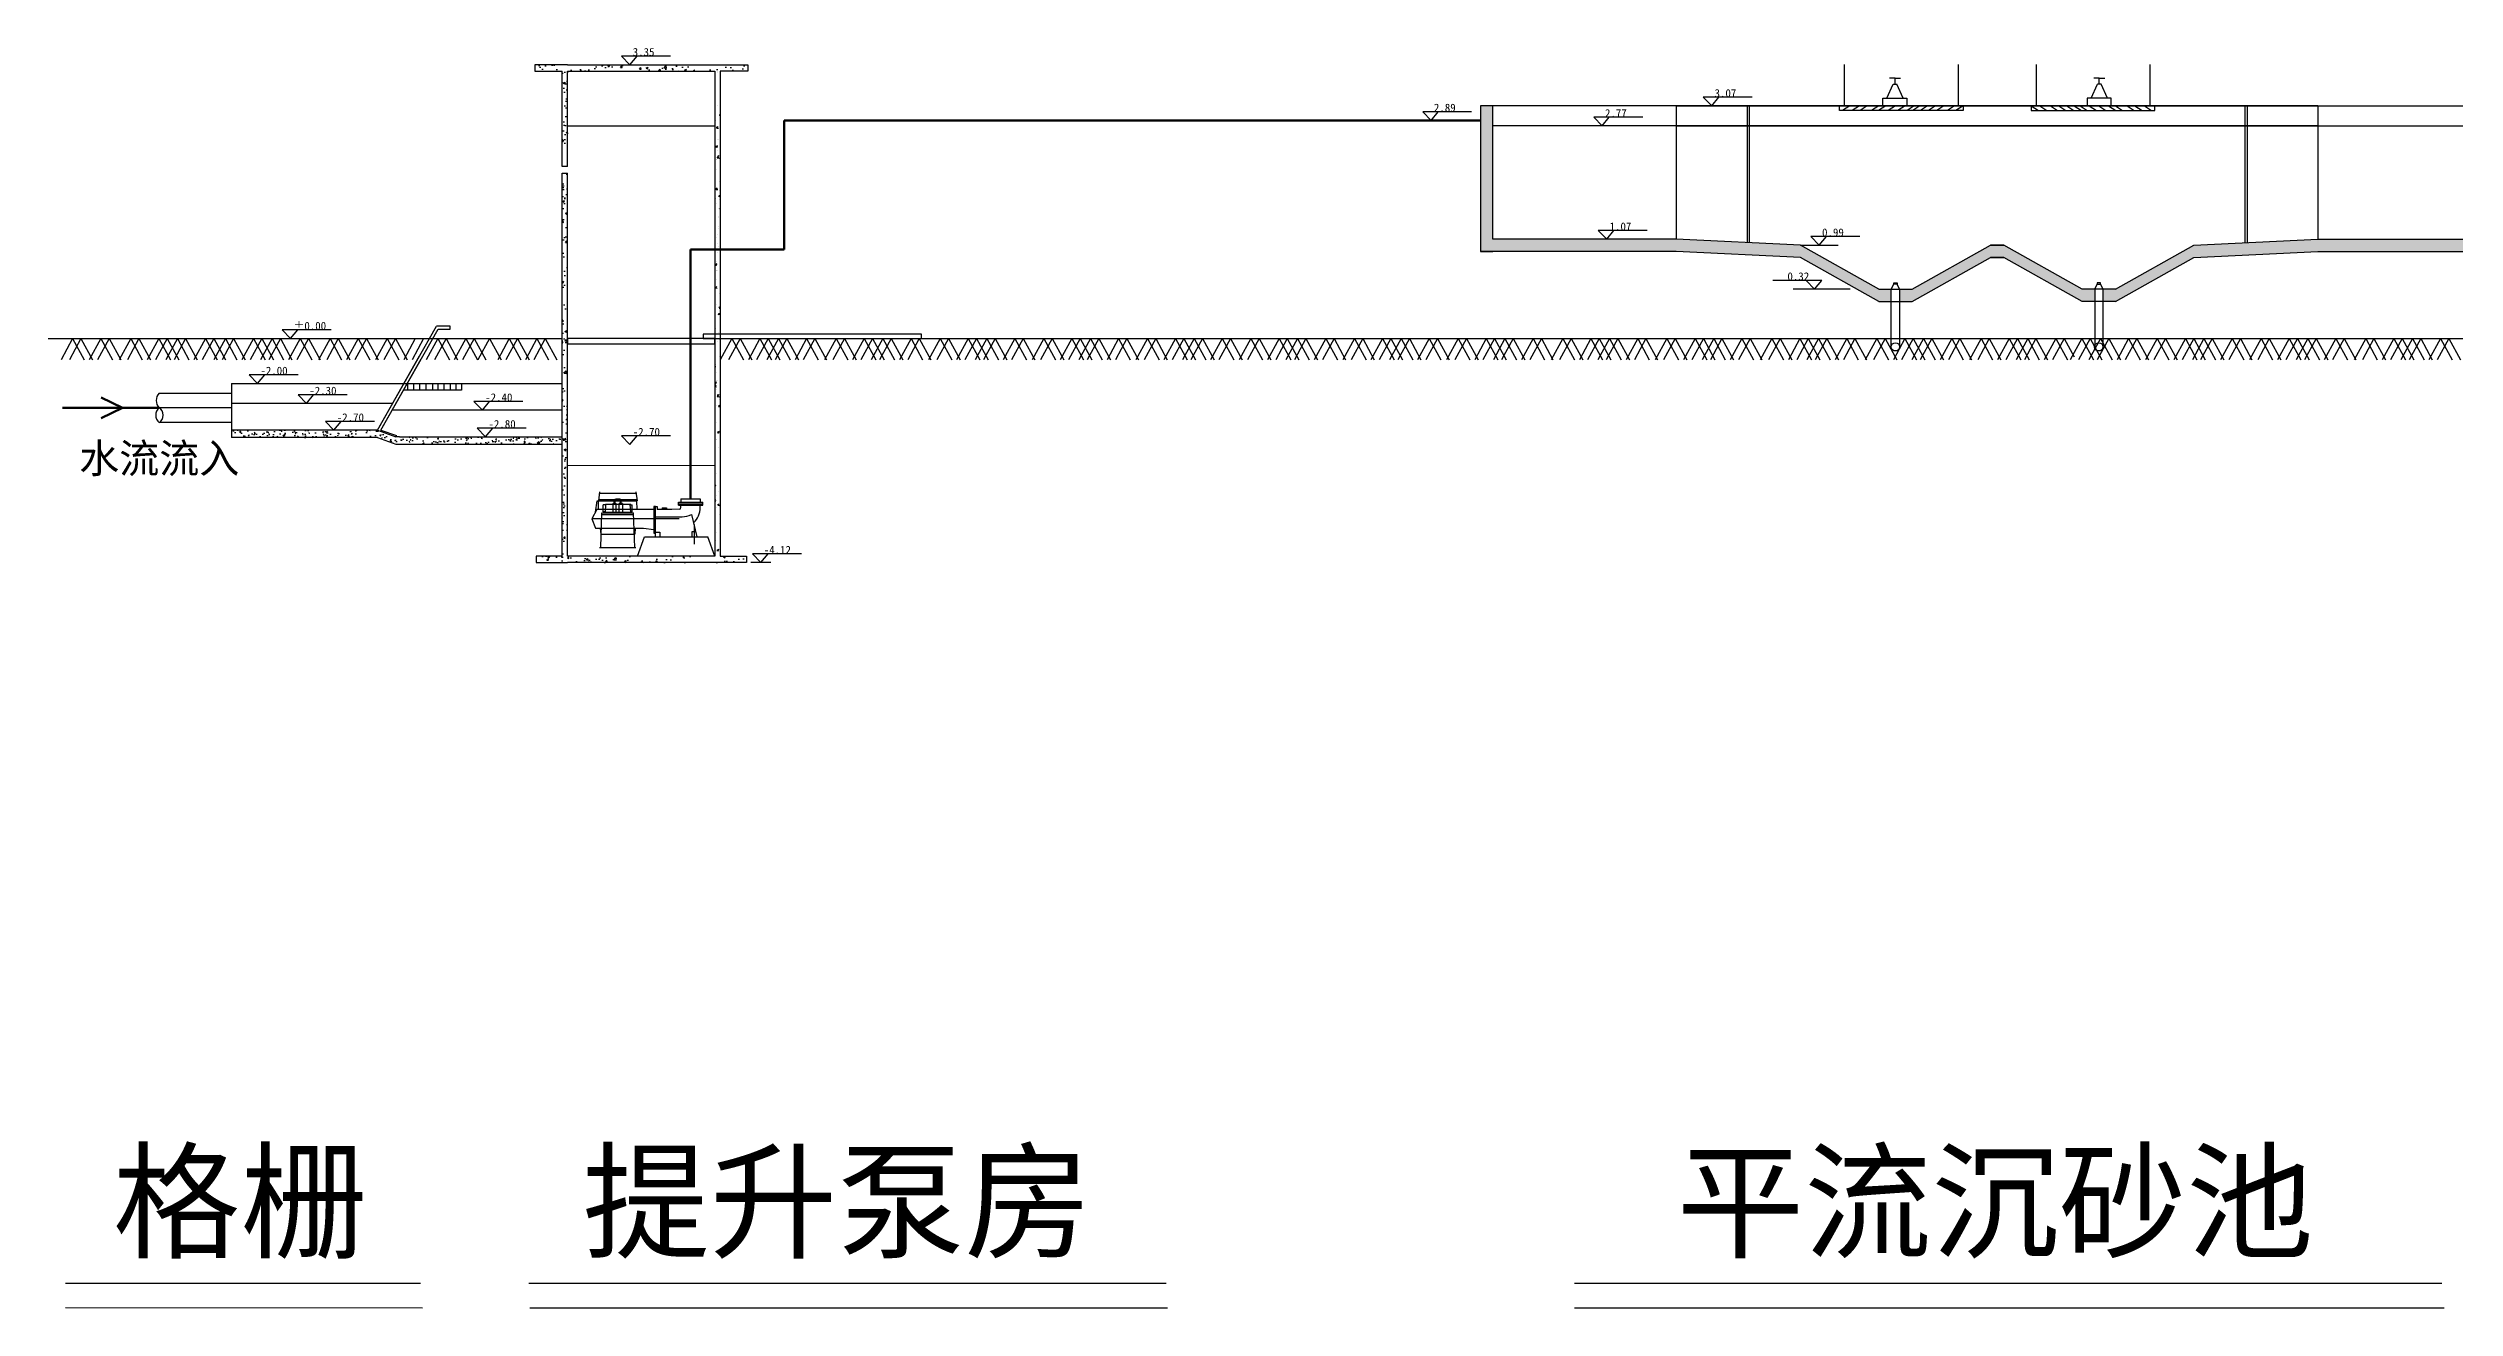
# Model space of a CAD drawing. Header units: inches. Extents: x -343134 to -190334, y -250018 to -182064.
# Drawn here: x -343134 to -307045, y -200960 to -182064 of the extents above; entities that cross this region are included whole.
import ezdxf

# ---------------------------------------------------------------- set-up
doc = ezdxf.new("R2010")
doc.units = ezdxf.units.IN
doc.header["$MEASUREMENT"] = 0
doc.layers.add('尺寸', color=7, linetype='Continuous')
pattern_1 = [(50, (0, 0), (0.286904073, -0.025100854), [0.03, -0.33]), (355, (0, 0), (-0.0555005334, 0.3008768535), [0.024, -0.264]), (100.4514, (0.0239, -0.0021), (0.2314037527, 0.2757758168), [0.025496076, -0.2804568448]), (46.1842, (0, 0.08), (0.4268964195, -0.066207606), [0.045, -0.495]), (96.6356, (0.03557, 0.0745), (0.373865082, 0.389647148), [0.038244115, -0.4206852]), (351.1842, (0, 0.08), (0.373864778, 0.38964744), [0.036, -0.396]), (21, (0.04, 0.06), (0.2387628208, -0.1610475563), [0.03, -0.33]), (326, (0.04, 0.06), (0.0973261328, 0.290060018), [0.024, -0.264]), (71.4514, (0.0599, 0.04658), (0.3360890514, 0.1290121987), [0.025496076, -0.2804568448]), (37.5, (0, 0), (0.00486394213, 0.13315754153), [0, -0.2608, 0, -0.268, 0, -0.265]), (7.5, (0, 0), (0.105227815, 0.15776468475), [0, -0.1528, 0, -0.2548, 0, -0.101]), (327.5, (-0.0892, 0), (0.21352897447, -0.0090219487), [0, -0.1, 0, -0.312, 0, -0.414]), (317.5, (-0.1292, 0), (0.2332744677, 0.040041993), [0, -0.13, 0, -0.2072, 0, -0.294])]
pattern_2 = [(50, (0, -0.56002), (0.286904073, -0.025100854), [0.03, -0.33]), (355, (0, -0.56002), (-0.0555005334, 0.3008768535), [0.024, -0.264]), (100.4514, (0.0239, -0.56211), (0.2314037527, 0.2757758168), [0.025496076, -0.2804568448]), (46.1842, (0, -0.48002), (0.4268964195, -0.066207606), [0.045, -0.495]), (96.6356, (0.03557, -0.48554), (0.373865082, 0.389647148), [0.038244115, -0.4206852]), (351.1842, (0, -0.48002), (0.373864778, 0.38964744), [0.036, -0.396]), (21, (0.04, -0.50002), (0.2387628208, -0.1610475563), [0.03, -0.33]), (326, (0.04, -0.50002), (0.0973261328, 0.290060018), [0.024, -0.264]), (71.4514, (0.0599, -0.51344), (0.3360890514, 0.1290121987), [0.025496076, -0.2804568448]), (37.5, (0, -0.56002), (0.00486394213, 0.13315754153), [0, -0.2608, 0, -0.268, 0, -0.265]), (7.5, (0, -0.56002), (0.105227815, 0.15776468475), [0, -0.1528, 0, -0.2548, 0, -0.101]), (327.5, (-0.0892, -0.56002), (0.21352897447, -0.0090219487), [0, -0.1, 0, -0.312, 0, -0.414]), (317.5, (-0.1292, -0.56002), (0.2332744677, 0.040041993), [0, -0.13, 0, -0.2072, 0, -0.294])]

# ---------------------------------------------------------------- blocks, each defined once
blk = doc.blocks.new('00')
at = {"ltscale": 5}
h = blk.add_hatch(dxfattribs=at)
h.set_pattern_fill('AR-CONC', color=256, scale=0.04, style=0)
h.set_pattern_definition(pattern_2)
h.paths.add_polyline_path([(5905.739, -21630.262), (5902.545, -21630.262), (5902.545, -21630.36), (5905.739, -21630.36)])
h = blk.add_hatch(dxfattribs=at)
h.set_pattern_fill('AR-CONC', color=256, scale=0.04, style=0)
h.set_pattern_definition(pattern_2)
h.paths.add_polyline_path([(5902.958, -21631.448), (5903.036, -21631.448), (5903.036, -21630.36), (5902.958, -21630.36)])
h.paths.add_polyline_path([(5903.036, -21632.008), (5902.958, -21632.008), (5902.958, -21632.348), (5903.036, -21632.348)])
h = blk.add_hatch(dxfattribs=at)
h.set_pattern_fill('AR-CONC', color=256, scale=0.04, style=0)
h.set_pattern_definition(pattern_1)
h.paths.add_polyline_path([(5903.036, -21631.887), (5902.958, -21631.887), (5902.958, -21637.632), (5903.036, -21637.632)])
h = blk.add_hatch(dxfattribs=at)
h.set_pattern_fill('AR-CONC', color=256, scale=0.04, style=0)
h.set_pattern_definition(pattern_1)
h.paths.add_polyline_path([(5905.72, -21637.632), (5902.565, -21637.632), (5902.565, -21637.73), (5905.72, -21637.73)])
for p, q in [((5903.036, -21630.262), (5902.545, -21630.262)), ((5902.545, -21630.262), (5902.545, -21630.36)), ((5902.545, -21630.36), (5902.958, -21630.36)), ((5902.958, -21631.448), (5902.958, -21630.36)), ((5903.036, -21630.262), (5903.315, -21630.262)), ((5903.036, -21630.36), (5903.315, -21630.36)), ((5903.036, -21631.448), (5903.036, -21630.36)), ((5903.315, -21630.262), (5905.248, -21630.262)), ((5903.315, -21630.36), (5905.248, -21630.36)), ((5905.248, -21630.262), (5905.739, -21630.262)), ((5905.248, -21630.36), (5905.248, -21631.448)), ((5905.327, -21630.36), (5905.327, -21631.448)), ((5905.739, -21630.36), (5905.327, -21630.36)), ((5905.739, -21630.262), (5905.739, -21630.36)), ((5902.958, -21631.788), (5902.958, -21631.448)), ((5903.036, -21631.788), (5903.036, -21631.448)), ((5905.248, -21631.448), (5905.248, -21631.788)), ((5905.327, -21631.448), (5905.327, -21631.788)), ((5903.036, -21631.788), (5902.958, -21631.788)), ((5902.958, -21633.913), (5902.958, -21631.887)), ((5903.036, -21633.913), (5903.036, -21631.887)), ((5905.248, -21631.788), (5905.248, -21633.913)), ((5905.327, -21631.788), (5905.327, -21633.913)), ((5902.958, -21635.529), (5902.958, -21633.913)), ((5903.036, -21635.529), (5903.036, -21633.913)), ((5905.248, -21633.913), (5905.248, -21635.529)), ((5905.327, -21633.913), (5905.327, -21635.529)), ((5902.958, -21635.798), (5902.958, -21635.529)), ((5903.036, -21635.798), (5903.036, -21635.529)), ((5905.248, -21635.529), (5905.248, -21635.798)), ((5905.327, -21635.529), (5905.327, -21635.798)), ((5902.958, -21637.632), (5902.958, -21635.798)), ((5903.036, -21637.632), (5903.036, -21635.798)), ((5905.248, -21635.798), (5905.248, -21637.632)), ((5905.327, -21635.798), (5905.327, -21637.632)), ((5903.478, -21636.933), (5903.401, -21637.073)), ((5904.456, -21636.909), (5904.456, -21636.933)), ((5904.522, -21636.909), (5904.522, -21636.933)), ((5904.737, -21636.773), (5904.737, -21636.824)), ((5904.897, -21637.006), (5904.975, -21637.342)), ((5905.027, -21636.773), (5905.027, -21636.824)), ((5904.711, -21637.073), (5903.401, -21637.073)), ((5903.401, -21637.073), (5903.457, -21637.213)), ((5902.958, -21637.632), (5902.565, -21637.632)), ((5902.565, -21637.632), (5902.565, -21637.73)), ((5902.565, -21637.73), (5903.036, -21637.73)), ((5903.315, -21637.632), (5903.036, -21637.632)), ((5903.315, -21637.73), (5903.036, -21637.73)), ((5905.248, -21637.632), (5903.315, -21637.632)), ((5905.248, -21637.73), (5903.315, -21637.73)), ((5905.72, -21637.73), (5905.248, -21637.73)), ((5905.327, -21637.632), (5905.72, -21637.632)), ((5905.72, -21637.632), (5905.72, -21637.73))]:
    blk.add_line(p, q)
for p, q in [((5905.281, -21630.367), (5905.281, -21630.367)), ((5905.282, -21630.373), (5905.282, -21630.373)), ((5905.258, -21630.59), (5905.258, -21630.59)), ((5905.28, -21630.874), (5905.28, -21630.874)), ((5905.32, -21630.8), (5905.32, -21630.8)), ((5905.325, -21630.656), (5905.325, -21630.656)), ((5905.248, -21631.291), (5905.248, -21631.291)), ((5905.261, -21631.096), (5905.261, -21631.096)), ((5905.275, -21631.212), (5905.294, -21631.189)), ((5905.275, -21631.212), (5905.299, -21631.214)), ((5905.282, -21631.218), (5905.278, -21631.193)), ((5905.314, -21631.007), (5905.314, -21631.007)), ((5905.317, -21631.012), (5905.327, -21631.008)), ((5905.317, -21631.012), (5905.327, -21631.018)), ((5905.32, -21631.03), (5905.327, -21631.011)), ((5905.264, -21631.483), (5905.292, -21631.472)), ((5905.264, -21631.483), (5905.284, -21631.496)), ((5905.267, -21631.501), (5905.275, -21631.477)), ((5905.279, -21631.38), (5905.279, -21631.38)), ((5905.281, -21631.541), (5905.281, -21631.541)), ((5905.282, -21631.658), (5905.313, -21631.625)), ((5905.3, -21631.664), (5905.296, -21631.626)), ((5905.303, -21631.378), (5905.303, -21631.378)), ((5902.958, -21631.887), (5903.036, -21631.887)), ((5905.268, -21631.688), (5905.268, -21631.688)), ((5905.276, -21631.685), (5905.276, -21631.685)), ((5905.276, -21631.833), (5905.276, -21631.833)), ((5905.282, -21631.658), (5905.318, -21631.663)), ((5905.322, -21631.823), (5905.322, -21631.823)), ((5905.323, -21631.883), (5905.323, -21631.883)), ((5905.259, -21632.263), (5905.259, -21632.263)), ((5905.266, -21632.131), (5905.285, -21632.108)), ((5905.266, -21632.131), (5905.29, -21632.133)), ((5905.273, -21632.138), (5905.268, -21632.113)), ((5905.275, -21632.34), (5905.275, -21632.34)), ((5905.308, -21632.224), (5905.327, -21632.217)), ((5905.308, -21632.224), (5905.327, -21632.236)), ((5905.309, -21632.282), (5905.309, -21632.282)), ((5905.311, -21632.242), (5905.319, -21632.218)), ((5905.313, -21632.149), (5905.313, -21632.149)), ((5905.318, -21632.016), (5905.318, -21632.016)), ((5905.324, -21632.105), (5905.324, -21632.105)), ((5905.251, -21632.566), (5905.251, -21632.566)), ((5905.254, -21632.408), (5905.254, -21632.408)), ((5905.294, -21632.682), (5905.294, -21632.682)), ((5905.299, -21632.548), (5905.299, -21632.548)), ((5905.3, -21632.545), (5905.3, -21632.545)), ((5905.301, -21632.725), (5905.301, -21632.725)), ((5905.304, -21632.415), (5905.304, -21632.415)), ((5905.321, -21632.432), (5905.327, -21632.426)), ((5905.321, -21632.432), (5905.327, -21632.432)), ((5905.327, -21632.429), (5905.324, -21632.413)), ((5905.274, -21632.846), (5905.274, -21632.846)), ((5905.279, -21633.081), (5905.279, -21633.081)), ((5905.284, -21632.948), (5905.284, -21632.948)), ((5905.289, -21632.815), (5905.289, -21632.815)), ((5905.307, -21632.983), (5905.307, -21632.983)), ((5905.255, -21633.255), (5905.283, -21633.244)), ((5905.255, -21633.255), (5905.275, -21633.269)), ((5905.258, -21633.273), (5905.266, -21633.249)), ((5905.27, -21633.347), (5905.27, -21633.347)), ((5905.273, -21633.353), (5905.273, -21633.353)), ((5905.275, -21633.214), (5905.275, -21633.214)), ((5905.278, -21633.268), (5905.278, -21633.268)), ((5905.279, -21633.346), (5905.279, -21633.346)), ((5905.255, -21633.747), (5905.255, -21633.747)), ((5905.256, -21633.61), (5905.276, -21633.587)), ((5905.256, -21633.61), (5905.28, -21633.612)), ((5905.263, -21633.617), (5905.259, -21633.592)), ((5905.26, -21633.614), (5905.26, -21633.614)), ((5905.265, -21633.481), (5905.265, -21633.481)), ((5905.315, -21633.695), (5905.315, -21633.695)), ((5905.32, -21633.55), (5905.32, -21633.55)), ((5905.25, -21633.88), (5905.25, -21633.88)), ((5905.255, -21633.966), (5905.255, -21633.966)), ((5905.256, -21633.99), (5905.256, -21633.99)), ((5905.272, -21633.859), (5905.272, -21633.859)), ((5905.299, -21633.996), (5905.327, -21633.986)), ((5905.299, -21633.996), (5905.319, -21634.01)), ((5905.302, -21634.014), (5905.31, -21633.99)), ((5905.312, -21633.911), (5905.327, -21633.894)), ((5905.312, -21633.911), (5905.327, -21633.912)), ((5905.319, -21633.918), (5905.314, -21633.893)), ((5905.262, -21634.224), (5905.262, -21634.224)), ((5905.27, -21634.366), (5905.27, -21634.366)), ((5905.293, -21634.417), (5905.293, -21634.417)), ((5905.298, -21634.273), (5905.298, -21634.273)), ((5905.312, -21634.383), (5905.312, -21634.383)), ((5905.248, -21634.76), (5905.257, -21634.75)), ((5905.248, -21634.786), (5905.262, -21634.788)), ((5905.269, -21634.872), (5905.269, -21634.872)), ((5905.318, -21634.641), (5905.318, -21634.641)), ((5905.248, -21635.027), (5905.274, -21635.017)), ((5905.248, -21635.029), (5905.266, -21635.041)), ((5905.248, -21635.088), (5905.266, -21635.067)), ((5905.248, -21635.09), (5905.271, -21635.092)), ((5905.249, -21635.046), (5905.257, -21635.021)), ((5905.254, -21635.096), (5905.249, -21635.071)), ((5905.272, -21635.14), (5905.272, -21635.14)), ((5905.277, -21634.995), (5905.277, -21634.995)), ((5905.279, -21635.239), (5905.31, -21635.206)), ((5905.279, -21635.239), (5905.315, -21635.244)), ((5905.29, -21635.004), (5905.29, -21635.004)), ((5905.298, -21635.245), (5905.293, -21635.207)), ((5905.268, -21635.379), (5905.268, -21635.379)), ((5905.302, -21635.39), (5905.322, -21635.367)), ((5905.302, -21635.39), (5905.326, -21635.393)), ((5905.309, -21635.397), (5905.305, -21635.372)), ((5905.318, -21635.277), (5905.318, -21635.277)), ((5905.25, -21635.862), (5905.25, -21635.862)), ((5905.255, -21635.717), (5905.255, -21635.717)), ((5905.266, -21635.624), (5905.266, -21635.624)), ((5905.267, -21635.886), (5905.267, -21635.886)), ((5905.273, -21635.882), (5905.273, -21635.882)), ((5905.29, -21635.769), (5905.318, -21635.758)), ((5905.29, -21635.769), (5905.31, -21635.782)), ((5905.293, -21635.787), (5905.301, -21635.763)), ((5905.296, -21636), (5905.296, -21636)), ((5905.322, -21636.04), (5905.322, -21636.04)), ((5905.248, -21636.557), (5905.257, -21636.546)), ((5905.248, -21636.57), (5905.261, -21636.571)), ((5905.266, -21636.392), (5905.266, -21636.392)), ((5905.3, -21636.662), (5905.3, -21636.662)), ((5905.248, -21636.796), (5905.265, -21636.789)), ((5905.248, -21636.808), (5905.257, -21636.813)), ((5905.265, -21636.899), (5905.265, -21636.899)), ((5905.274, -21636.722), (5905.274, -21636.722)), ((5905.293, -21636.87), (5905.312, -21636.847)), ((5905.293, -21636.87), (5905.317, -21636.872)), ((5905.3, -21636.876), (5905.295, -21636.851)), ((5905.316, -21637.004), (5905.316, -21637.004)), ((5905.263, -21637.405), (5905.263, -21637.405)), ((5905.277, -21637.282), (5905.277, -21637.282)), ((5905.311, -21637.149), (5905.311, -21637.149)), ((5905.252, -21637.445), (5905.252, -21637.445)), ((5905.281, -21637.541), (5905.309, -21637.53)), ((5905.281, -21637.541), (5905.301, -21637.555)), ((5905.283, -21637.54), (5905.283, -21637.54)), ((5905.284, -21637.559), (5905.292, -21637.535)), ((5905.322, -21637.578), (5905.322, -21637.578))]:
    blk.add_line(p, q, dxfattribs=at)
at = {"color": 7}
for p, q in [((5903.036, -21631.179), (5903.315, -21631.179)), ((5903.082, -21631.179), (5903.315, -21631.179)), ((5903.315, -21631.179), (5905.248, -21631.179)), ((5903.315, -21631.179), (5905.248, -21631.179))]:
    blk.add_line(p, q, dxfattribs=at)
at = {"lineweight": 20}
for p, q in [((5903.036, -21636.272), (5903.315, -21636.272)), ((5903.315, -21636.272), (5905.248, -21636.272))]:
    blk.add_line(p, q, dxfattribs=at)
at = {"color": 254}
for p, q in [((5903.516, -21636.667), (5903.5, -21636.802)), ((5903.514, -21636.686), (5904.064, -21636.686)), ((5904.064, -21636.667), (5904.081, -21636.802)), ((5903.455, -21636.974), (5903.48, -21636.802)), ((5904.33, -21636.933), (5903.478, -21636.933)), ((5903.48, -21636.802), (5904.081, -21636.802)), ((5903.501, -21636.933), (5903.504, -21636.802)), ((5903.502, -21636.783), (5904.081, -21636.783)), ((5903.535, -21637.501), (5903.552, -21636.985)), ((5903.551, -21637.006), (5904.029, -21637.006)), ((5903.552, -21636.985), (5904.029, -21636.985)), ((5903.606, -21636.864), (5903.573, -21636.864)), ((5903.573, -21636.966), (5903.573, -21636.864)), ((5903.601, -21636.966), (5903.573, -21636.966)), ((5903.592, -21636.966), (5903.592, -21636.975)), ((5903.592, -21636.975), (5903.601, -21636.975)), ((5903.596, -21636.864), (5903.596, -21636.856)), ((5903.596, -21636.856), (5903.607, -21636.856)), ((5903.607, -21636.851), (5903.601, -21636.98)), ((5903.601, -21636.966), (5903.601, -21636.98)), ((5903.98, -21636.98), (5903.601, -21636.98)), ((5903.606, -21636.864), (5903.606, -21636.851)), ((5903.607, -21636.851), (5903.719, -21636.851)), ((5903.719, -21636.843), (5903.766, -21636.843)), ((5903.719, -21636.843), (5903.719, -21636.98)), ((5903.719, -21636.851), (5903.766, -21636.851)), ((5903.733, -21636.843), (5903.733, -21636.836)), ((5903.733, -21636.836), (5903.755, -21636.836)), ((5903.738, -21636.836), (5903.738, -21636.802)), ((5903.75, -21636.836), (5903.75, -21636.802)), ((5903.755, -21636.836), (5903.755, -21636.843)), ((5903.82, -21636.778), (5903.762, -21636.778)), ((5903.82, -21636.79), (5903.762, -21636.79)), ((5903.766, -21636.98), (5903.766, -21636.843)), ((5903.766, -21636.851), (5903.974, -21636.851)), ((5903.861, -21636.843), (5903.814, -21636.843)), ((5903.814, -21636.98), (5903.814, -21636.843)), ((5903.861, -21636.851), (5903.814, -21636.851)), ((5903.826, -21636.836), (5903.826, -21636.843)), ((5903.848, -21636.836), (5903.826, -21636.836)), ((5903.832, -21636.836), (5903.832, -21636.802)), ((5903.844, -21636.836), (5903.844, -21636.802)), ((5903.848, -21636.843), (5903.848, -21636.836)), ((5903.861, -21636.843), (5903.861, -21636.98)), ((5903.974, -21636.851), (5903.98, -21636.98)), ((5903.985, -21636.856), (5903.974, -21636.856)), ((5903.975, -21636.864), (5903.975, -21636.851)), ((5903.975, -21636.864), (5904.007, -21636.864)), ((5903.979, -21636.966), (5903.979, -21636.98)), ((5903.979, -21636.966), (5904.007, -21636.966)), ((5903.989, -21636.975), (5903.979, -21636.975)), ((5903.985, -21636.864), (5903.985, -21636.856)), ((5903.989, -21636.966), (5903.989, -21636.975)), ((5904.007, -21636.966), (5904.007, -21636.864)), ((5904.046, -21637.501), (5904.029, -21636.985)), ((5904.08, -21636.933), (5904.076, -21636.802)), ((5904.357, -21637.342), (5904.357, -21636.933)), ((5904.357, -21637.042), (5904.755, -21637.042)), ((5904.601, -21636.933), (5904.384, -21636.933)), ((5904.711, -21636.928), (5904.601, -21636.933)), ((5904.737, -21636.902), (5904.737, -21636.867)), ((5905.027, -21636.902), (5905.027, -21636.867)), ((5903.457, -21637.213), (5904.177, -21637.213)), ((5904.177, -21637.213), (5904.33, -21637.231)), ((5904.357, -21637.273), (5904.421, -21637.273)), ((5904.421, -21637.273), (5904.421, -21637.342)), ((5904.909, -21637.342), (5904.909, -21637.262)), ((5904.909, -21637.262), (5904.956, -21637.262)), ((5903.516, -21637.501), (5904.064, -21637.501))]:
    blk.add_line(p, q, dxfattribs=at)
for centre, radius, start, end in [((5903.762, -21636.802), 0.0236, 90, 180), ((5903.762, -21636.802), 0.0113, 90, 180), ((5903.82, -21636.802), 0.0236, 0, 90), ((5903.82, -21636.802), 0.0113, 0, 90), ((5904.711, -21636.902), 0.0261, 270, 0), ((5904.711, -21636.902), 0.316, 312.9554, 0)]:
    blk.add_arc(centre, radius, start, end, dxfattribs=at)
at = {"layer": '尺寸', "color": 254}
for p, q in [((5904.357, -21636.89), (5904.33, -21636.89)), ((5904.33, -21636.89), (5904.33, -21637.288)), ((5904.357, -21636.89), (5904.384, -21636.89)), ((5904.357, -21636.933), (5904.357, -21636.89)), ((5904.384, -21636.89), (5904.384, -21636.933)), ((5904.456, -21636.909), (5904.522, -21636.909)), ((5904.7, -21636.867), (5904.7, -21636.824)), ((5904.7, -21636.846), (5905.065, -21636.846)), ((5904.7, -21636.867), (5905.065, -21636.867)), ((5904.737, -21636.773), (5905.027, -21636.773)), ((5905.065, -21636.867), (5905.065, -21636.824)), ((5903.529, -21637.213), (5903.536, -21637.305)), ((5903.536, -21637.305), (5904.045, -21637.305)), ((5904.052, -21637.213), (5904.045, -21637.305)), ((5904.086, -21637.632), (5904.191, -21637.342)), ((5904.191, -21637.342), (5905.143, -21637.342)), ((5904.33, -21637.288), (5904.357, -21637.288)), ((5904.936, -21637.16), (5904.936, -21637.455)), ((5905.248, -21637.632), (5905.143, -21637.342))]:
    blk.add_line(p, q, dxfattribs=at)
at = {"layer": '尺寸'}
blk.add_line((5904.7, -21636.824), (5905.065, -21636.824), dxfattribs=at)
at = {"layer": '尺寸', "color": 254}
blk.add_arc((5904.746, -21636.715), 0.327, 271.4952, 297.3929, dxfattribs=at)
blk = doc.blocks.new('csc')
at = {"ltscale": 5}
h = blk.add_hatch(dxfattribs=at)
h.set_pattern_fill('AR-CONC', color=256, scale=0.05, style=0)
h.set_pattern_definition([(50, (0, 0), (0.3586300913, -0.0313760675), [0.0375, -0.4125]), (355, (0, 0), (-0.0693756668, 0.37609606685), [0.03, -0.33]), (100.4514, (0.0299, -0.0026), (0.28925469086, 0.34471977103), [0.031870095, -0.350571056]), (46.1842, (0, 0.1), (0.5336205243, -0.08275950716), [0.05625, -0.61875]), (96.6356, (0.04447, 0.0931), (0.4673313528, 0.48705893545), [0.047805144, -0.5258565]), (351.1842, (0, 0.1), (0.4673309726, 0.4870593005), [0.045, -0.495]), (21, (0.05, 0.075), (0.29845352606, -0.20130944533), [0.0375, -0.4125]), (326, (0.05, 0.075), (0.12165766596, 0.36257502252), [0.03, -0.33]), (71.4514, (0.07487, 0.05822), (0.4201113143, 0.16126524835), [0.031870095, -0.350571056]), (37.5, (0, 0), (0.00607992766, 0.166446926916), [0, -0.326, 0, -0.335, 0, -0.33125]), (7.5, (0, 0), (0.13153476872, 0.19720585594), [0, -0.191, 0, -0.3185, 0, -0.12625]), (327.5, (-0.1115, 0), (0.266911218086, -0.011277435867), [0, -0.125, 0, -0.39, 0, -0.5175]), (317.5, (-0.1615, 0), (0.29159308467, 0.05005249117), [0, -0.1625, 0, -0.259, 0, -0.3675])])
h.paths.add_polyline_path([(-356502.817, -123294.551), (-356503.005, -123294.551), (-356503.005, -123296.738), (-356502.817, -123296.738), (-356500.067, -123296.738), (-356498.207, -123296.828), (-356497.032, -123297.488), (-356496.844, -123297.488), (-356496.844, -123297.301), (-356497.032, -123297.301), (-356498.207, -123296.641), (-356500.067, -123296.551), (-356502.817, -123296.551)])
h.paths.add_polyline_path([(-356495.157, -123296.641), (-356495.357, -123296.641), (-356496.532, -123297.301), (-356496.719, -123297.301), (-356496.719, -123297.488), (-356496.532, -123297.488), (-356495.357, -123296.828), (-356495.157, -123296.828), (-356493.982, -123297.488), (-356493.794, -123297.488), (-356493.794, -123297.301), (-356493.982, -123297.301)])
h.paths.add_polyline_path([(-356490.447, -123296.738), (-356487.509, -123296.738), (-356487.509, -123294.551), (-356487.696, -123294.551), (-356487.696, -123296.551), (-356490.447, -123296.551), (-356492.307, -123296.641), (-356493.482, -123297.301), (-356493.669, -123297.301), (-356493.669, -123297.488), (-356493.482, -123297.488), (-356492.307, -123296.828)])
for p, q in [((-356497.545, -123294.551), (-356497.545, -123293.931)), ((-356496.911, -123294.434), (-356496.816, -123294.228)), ((-356496.788, -123294.138), (-356496.871, -123294.138)), ((-356496.816, -123294.228), (-356496.76, -123294.228)), ((-356496.788, -123294.228), (-356496.788, -123294.138)), ((-356496.788, -123294.138), (-356496.705, -123294.138)), ((-356496.666, -123294.434), (-356496.76, -123294.228)), ((-356495.835, -123294.551), (-356495.835, -123293.931)), ((-356494.664, -123294.551), (-356494.664, -123293.931)), ((-356493.848, -123294.434), (-356493.753, -123294.228)), ((-356493.725, -123294.138), (-356493.808, -123294.138)), ((-356493.697, -123294.228), (-356493.753, -123294.228)), ((-356493.725, -123294.228), (-356493.725, -123294.138)), ((-356493.725, -123294.138), (-356493.642, -123294.138)), ((-356493.603, -123294.434), (-356493.697, -123294.228)), ((-356492.962, -123294.551), (-356492.962, -123293.931)), ((-356490.447, -123294.551), (-356503.005, -123294.551)), ((-356503.005, -123294.551), (-356503.005, -123296.738)), ((-356502.817, -123294.551), (-356503.005, -123294.551)), ((-356503.005, -123294.551), (-356503.005, -123296.738)), ((-356502.817, -123296.551), (-356502.817, -123294.551)), ((-356500.067, -123294.551), (-356501.364, -123294.551)), ((-356500.067, -123294.551), (-356500.067, -123294.851)), ((-356500.067, -123294.551), (-356489.15, -123294.551)), ((-356500.067, -123294.551), (-356499.007, -123294.551)), ((-356499.007, -123294.551), (-356499.007, -123296.602)), ((-356499.007, -123294.551), (-356498.207, -123294.551)), ((-356498.974, -123294.551), (-356498.974, -123296.604)), ((-356498.207, -123294.551), (-356497.032, -123294.551)), ((-356497.466, -123294.551), (-356497.573, -123294.622)), ((-356497.322, -123294.551), (-356497.43, -123294.622)), ((-356497.205, -123294.551), (-356497.312, -123294.622)), ((-356497.032, -123294.551), (-356497.139, -123294.622)), ((-356496.927, -123294.551), (-356497.034, -123294.622)), ((-356497.032, -123294.551), (-356496.532, -123294.551)), ((-356496.782, -123294.551), (-356496.889, -123294.622)), ((-356496.637, -123294.551), (-356496.744, -123294.622)), ((-356496.501, -123294.551), (-356496.608, -123294.622)), ((-356496.414, -123294.551), (-356496.521, -123294.622)), ((-356496.3, -123294.551), (-356496.407, -123294.622)), ((-356496.181, -123294.551), (-356496.288, -123294.622)), ((-356496.055, -123294.551), (-356496.162, -123294.622)), ((-356495.896, -123294.551), (-356496.003, -123294.622)), ((-356495.768, -123294.551), (-356495.875, -123294.622)), ((-356494.745, -123294.551), (-356494.638, -123294.622)), ((-356494.617, -123294.551), (-356494.51, -123294.622)), ((-356494.458, -123294.551), (-356494.351, -123294.622)), ((-356494.333, -123294.551), (-356494.226, -123294.622)), ((-356494.213, -123294.551), (-356494.106, -123294.622)), ((-356494.1, -123294.551), (-356493.993, -123294.622)), ((-356494.012, -123294.551), (-356493.905, -123294.622)), ((-356493.482, -123294.551), (-356493.982, -123294.551)), ((-356493.876, -123294.551), (-356493.769, -123294.622)), ((-356493.732, -123294.551), (-356493.625, -123294.622)), ((-356493.586, -123294.551), (-356493.479, -123294.622)), ((-356492.307, -123294.551), (-356493.482, -123294.551)), ((-356493.482, -123294.551), (-356493.375, -123294.622)), ((-356493.309, -123294.551), (-356493.202, -123294.622)), ((-356493.191, -123294.551), (-356493.084, -123294.622)), ((-356493.047, -123294.551), (-356492.94, -123294.622)), ((-356491.507, -123294.551), (-356492.307, -123294.551)), ((-356491.54, -123294.551), (-356491.54, -123296.604)), ((-356490.447, -123294.551), (-356491.507, -123294.551)), ((-356491.507, -123294.551), (-356491.507, -123296.602)), ((-356490.447, -123294.551), (-356490.447, -123294.851)), ((-356490.447, -123294.551), (-356487.509, -123294.551)), ((-356487.696, -123296.551), (-356487.696, -123294.551)), ((-356487.509, -123294.551), (-356487.509, -123296.738)), ((-356487.509, -123294.551), (-356487.509, -123296.738)), ((-356490.447, -123294.851), (-356502.817, -123294.851)), ((-356500.067, -123294.851), (-356501.364, -123294.851)), ((-356500.067, -123294.851), (-356489.15, -123294.851)), ((-356500.067, -123294.851), (-356500.067, -123296.551)), ((-356490.447, -123294.851), (-356490.447, -123296.551)), ((-356490.447, -123294.851), (-356487.696, -123294.851)), ((-356500.067, -123296.738), (-356503.005, -123296.738)), ((-356503.005, -123296.738), (-356502.817, -123296.738)), ((-356500.067, -123296.551), (-356502.817, -123296.551)), ((-356498.207, -123296.641), (-356500.067, -123296.551)), ((-356498.207, -123296.828), (-356500.067, -123296.738)), ((-356497.032, -123297.301), (-356498.207, -123296.641)), ((-356496.532, -123297.301), (-356495.357, -123296.641)), ((-356495.357, -123296.641), (-356495.157, -123296.641)), ((-356495.157, -123296.641), (-356495.357, -123296.641)), ((-356493.982, -123297.301), (-356495.157, -123296.641)), ((-356493.482, -123297.301), (-356492.307, -123296.641)), ((-356492.307, -123296.641), (-356490.447, -123296.551)), ((-356492.307, -123296.828), (-356490.447, -123296.738)), ((-356490.447, -123296.551), (-356489.15, -123296.551)), ((-356490.447, -123296.551), (-356487.696, -123296.551)), ((-356490.447, -123296.738), (-356489.15, -123296.738)), ((-356490.447, -123296.738), (-356487.509, -123296.738)), ((-356497.032, -123297.488), (-356498.207, -123296.828)), ((-356496.532, -123297.488), (-356495.357, -123296.828)), ((-356495.357, -123296.828), (-356495.157, -123296.828)), ((-356495.157, -123296.828), (-356495.357, -123296.828)), ((-356493.982, -123297.488), (-356495.157, -123296.828)), ((-356493.482, -123297.488), (-356492.307, -123296.828)), ((-356497.032, -123297.301), (-356496.532, -123297.301)), ((-356497.032, -123297.488), (-356496.532, -123297.488)), ((-356496.844, -123297.301), (-356496.808, -123297.225)), ((-356496.844, -123297.301), (-356496.719, -123297.301)), ((-356496.844, -123298.166), (-356496.844, -123297.301)), ((-356496.719, -123297.301), (-356496.755, -123297.225)), ((-356496.719, -123297.301), (-356496.719, -123298.166)), ((-356493.482, -123297.301), (-356493.982, -123297.301)), ((-356493.482, -123297.488), (-356493.982, -123297.488)), ((-356493.794, -123297.301), (-356493.758, -123297.225)), ((-356493.669, -123297.301), (-356493.794, -123297.301)), ((-356493.794, -123297.301), (-356493.794, -123298.166)), ((-356493.669, -123297.301), (-356493.705, -123297.225)), ((-356493.669, -123298.166), (-356493.669, -123297.301))]:
    blk.add_line(p, q, dxfattribs=at)
for points in [[(-356497.619, -123294.551), (-356495.768, -123294.551), (-356495.768, -123294.622), (-356497.619, -123294.622)], [(-356496.968, -123294.434), (-356496.609, -123294.434), (-356496.609, -123294.551), (-356496.968, -123294.551)], [(-356492.894, -123294.551), (-356494.745, -123294.551), (-356494.745, -123294.622), (-356492.894, -123294.622)], [(-356493.546, -123294.434), (-356493.905, -123294.434), (-356493.905, -123294.551), (-356493.546, -123294.551)], [(-356496.755, -123297.225), (-356496.808, -123297.225), (-356496.808, -123297.206), (-356496.755, -123297.206)], [(-356493.758, -123297.225), (-356493.705, -123297.225), (-356493.705, -123297.206), (-356493.758, -123297.206)]]:
    blk.add_lwpolyline(points, close=True, dxfattribs=at)
for centre in [(-356496.782, -123298.166), (-356493.732, -123298.166)]:
    blk.add_circle(centre, 0.0624, dxfattribs=at)

msp = doc.modelspace()

# ---------------------------------------------------------------- hatches: boundary and pattern name
at = {"ltscale": 5}
h = msp.add_hatch(dxfattribs=at)
h.set_pattern_fill('AR-CONC', color=256, scale=30, style=0)
h.set_pattern_definition([(50, (374982575.7, 125005262.06), (215.17805478, -18.825640495), [22.5, -247.5]), (355, (374982575.7, 125005262.06), (-41.62540008, 225.65764011), [18, -198]), (100.4514, (374982593.64, 125005260.5), (173.55281451, 206.83186262), [19.122057, -210.3426336]), (46.1842, (374982575.7, 125005322.06), (320.17231459, -49.6557043), [33.75, -371.25]), (96.6356, (374982602.4, 125005317.92), (280.39881166, 292.23536127), [28.6830864, -315.5139]), (351.1842, (374982575.7, 125005322.06), (280.39858354, 292.23558028), [27, -297]), (21, (374982605.7, 125005307.06), (179.072115636, -120.7856672), [22.5, -247.5]), (326, (374982605.7, 125005307.06), (72.99459958, 217.54501351), [18, -198]), (71.4514, (374982620.63, 125005297), (252.06678857, 96.75914901), [19.122057, -210.3426336]), (37.5, (374982575.706, 125005262.06), (3.647956595, 99.86815615), [0, -195.6, 0, -201, 0, -198.75]), (7.5, (374982575.71, 125005262.06), (78.920861233, 118.323513565), [0, -114.6, 0, -191.1, 0, -75.75]), (327.5, (374982508.806, 125005262.06), (160.146730852, -6.76646152), [0, -75, 0, -234, 0, -310.5]), (317.5, (374982478.8, 125005262.06), (174.955850803, 30.0314947), [0, -97.5, 0, -155.4, 0, -220.5])])
h.paths.add_polyline_path([(-338197, -187794), (-340383, -187794), (-340383, -187904), (-338197, -187904), (-337918, -188004), (-335425, -188004), (-335425, -187894), (-337866, -187894), (-337918, -187894)])

# ---------------------------------------------------------------- linework, layer by layer
for p, q in [((-333802, -182184), (-334537, -182184)), ((-334537, -182184), (-334410, -182314)), ((-334410, -182314), (-334303, -182184)), ((-317581, -182801), (-318315, -182801)), ((-318315, -182801), (-318188, -182930)), ((-318188, -182930), (-318081, -182801)), ((-321788, -183019), (-322522, -183019)), ((-322522, -183019), (-322396, -183149)), ((-322396, -183149), (-322288, -183019)), ((-319223, -183101), (-319958, -183101)), ((-319958, -183101), (-319831, -183230)), ((-319831, -183230), (-319724, -183101)), ((-319155, -184801), (-319889, -184801)), ((-319889, -184801), (-319762, -184930)), ((-319762, -184930), (-319655, -184801)), ((-316858, -185020), (-316294, -185020)), ((-315968, -184891), (-316703, -184891)), ((-316703, -184891), (-316576, -185020)), ((-316576, -185020), (-316469, -184891)), ((-316538, -185549), (-317272, -185549)), ((-316112, -185680), (-316969, -185680)), ((-316772, -185549), (-316645, -185679)), ((-316645, -185679), (-316538, -185549)), ((-343134, -186421), (-335425, -186421)), ((-342766, -186421), (-342940, -186742)), ((-342641, -186421), (-342815, -186742)), ((-342766, -186421), (-342591, -186742)), ((-342641, -186421), (-342467, -186742)), ((-342344, -186421), (-342518, -186742)), ((-342219, -186421), (-342393, -186742)), ((-342344, -186421), (-342170, -186742)), ((-342219, -186421), (-342045, -186742)), ((-341896, -186421), (-342070, -186742)), ((-341772, -186421), (-341946, -186742)), ((-341896, -186421), (-341722, -186742)), ((-341772, -186421), (-341598, -186742)), ((-341475, -186421), (-341649, -186742)), ((-341350, -186421), (-341524, -186742)), ((-341475, -186421), (-341300, -186742)), ((-341196, -186421), (-341370, -186742)), ((-341350, -186421), (-341176, -186742)), ((-341072, -186421), (-341246, -186742)), ((-341196, -186421), (-341022, -186742)), ((-341072, -186421), (-340898, -186742)), ((-340774, -186421), (-340948, -186742)), ((-340650, -186421), (-340824, -186742)), ((-340774, -186421), (-340600, -186742)), ((-340650, -186421), (-340476, -186742)), ((-340476, -186421), (-340650, -186742)), ((-340352, -186421), (-340526, -186742)), ((-340476, -186421), (-340302, -186742)), ((-340352, -186421), (-340178, -186742)), ((-340054, -186421), (-340228, -186742)), ((-339930, -186421), (-340104, -186742)), ((-340054, -186421), (-339880, -186742)), ((-339776, -186421), (-339950, -186742)), ((-339930, -186421), (-339756, -186742)), ((-339651, -186421), (-339825, -186742)), ((-339776, -186421), (-339602, -186742)), ((-339651, -186421), (-339477, -186742)), ((-338889, -186292), (-339624, -186292)), ((-339624, -186292), (-339497, -186421)), ((-339354, -186421), (-339528, -186742)), ((-339497, -186421), (-339389, -186292)), ((-339229, -186421), (-339403, -186742)), ((-339354, -186421), (-339180, -186742)), ((-339229, -186421), (-339055, -186742)), ((-338907, -186421), (-339081, -186742)), ((-338783, -186421), (-338957, -186742)), ((-338907, -186421), (-338733, -186742)), ((-338783, -186421), (-338609, -186742)), ((-338485, -186421), (-338659, -186742)), ((-338361, -186421), (-338535, -186742)), ((-338485, -186421), (-338311, -186742)), ((-338361, -186421), (-338187, -186742)), ((-338049, -186421), (-338223, -186742)), ((-338197, -187794), (-337311, -186234)), ((-338145, -187794), (-337285, -186280)), ((-337925, -186421), (-338099, -186742)), ((-338049, -186421), (-337875, -186742)), ((-337925, -186421), (-337751, -186742)), ((-337628, -186421), (-337802, -186742)), ((-337503, -186421), (-337677, -186742)), ((-337291, -186421), (-337465, -186742)), ((-337167, -186421), (-337341, -186742)), ((-337103, -186234), (-337311, -186234)), ((-337291, -186421), (-337117, -186742)), ((-337285, -186280), (-337103, -186280)), ((-337167, -186421), (-336993, -186742)), ((-337103, -186280), (-337103, -186234)), ((-336869, -186421), (-337043, -186742)), ((-336745, -186421), (-336919, -186742)), ((-336869, -186421), (-336695, -186742)), ((-336745, -186421), (-336571, -186742)), ((-336516, -186421), (-336690, -186742)), ((-336516, -186421), (-336342, -186742)), ((-336219, -186421), (-336393, -186742)), ((-336095, -186421), (-336269, -186742)), ((-336219, -186421), (-336045, -186742)), ((-336095, -186421), (-335921, -186742)), ((-335804, -186421), (-335978, -186742)), ((-335679, -186421), (-335853, -186742)), ((-335804, -186421), (-335629, -186742)), ((-335679, -186421), (-335505, -186742)), ((-333056, -186421), (-190334, -186421)), ((-332882, -186421), (-333056, -186742)), ((-332758, -186421), (-332932, -186742)), ((-332882, -186421), (-332708, -186742)), ((-332758, -186421), (-332584, -186742)), ((-332460, -186421), (-332634, -186742)), ((-332336, -186421), (-332510, -186742)), ((-332460, -186421), (-332286, -186742)), ((-332182, -186421), (-332356, -186742)), ((-332336, -186421), (-332162, -186742)), ((-332057, -186421), (-332231, -186742)), ((-332182, -186421), (-332008, -186742)), ((-332057, -186421), (-331883, -186742)), ((-331760, -186421), (-331934, -186742)), ((-331636, -186421), (-331810, -186742)), ((-331760, -186421), (-331586, -186742)), ((-331636, -186421), (-331462, -186742)), ((-331317, -186421), (-331492, -186742)), ((-331193, -186421), (-331367, -186742)), ((-331317, -186421), (-331143, -186742)), ((-331193, -186421), (-331019, -186742)), ((-330896, -186421), (-331070, -186742)), ((-330771, -186421), (-330945, -186742)), ((-330896, -186421), (-330722, -186742)), ((-330617, -186421), (-330791, -186742)), ((-330771, -186421), (-330597, -186742)), ((-330493, -186421), (-330667, -186742)), ((-330617, -186421), (-330443, -186742)), ((-330493, -186421), (-330319, -186742)), ((-330195, -186421), (-330369, -186742)), ((-330071, -186421), (-330245, -186742)), ((-330195, -186421), (-330021, -186742)), ((-330071, -186421), (-329897, -186742)), ((-329759, -186421), (-329933, -186742)), ((-329634, -186421), (-329808, -186742)), ((-329759, -186421), (-329585, -186742)), ((-329634, -186421), (-329460, -186742)), ((-329337, -186421), (-329511, -186742)), ((-329213, -186421), (-329387, -186742)), ((-329337, -186421), (-329163, -186742)), ((-329058, -186421), (-329232, -186742)), ((-329213, -186421), (-329039, -186742)), ((-328934, -186421), (-329108, -186742)), ((-329058, -186421), (-328884, -186742)), ((-328934, -186421), (-328760, -186742)), ((-328636, -186421), (-328811, -186742)), ((-328512, -186421), (-328686, -186742)), ((-328636, -186421), (-328462, -186742)), ((-328512, -186421), (-328338, -186742)), ((-328204, -186421), (-328378, -186742)), ((-328080, -186421), (-328254, -186742)), ((-328204, -186421), (-328030, -186742)), ((-328080, -186421), (-327905, -186742)), ((-327782, -186421), (-327956, -186742)), ((-327658, -186421), (-327832, -186742)), ((-327782, -186421), (-327608, -186742)), ((-327503, -186421), (-327677, -186742)), ((-327658, -186421), (-327484, -186742)), ((-327379, -186421), (-327553, -186742)), ((-327503, -186421), (-327329, -186742)), ((-327379, -186421), (-327205, -186742)), ((-327082, -186421), (-327256, -186742)), ((-326957, -186421), (-327131, -186742)), ((-327082, -186421), (-326908, -186742)), ((-326957, -186421), (-326783, -186742)), ((-326650, -186421), (-326824, -186742)), ((-326526, -186421), (-326700, -186742)), ((-326650, -186421), (-326476, -186742)), ((-326526, -186421), (-326352, -186742)), ((-326228, -186421), (-326402, -186742)), ((-326104, -186421), (-326278, -186742)), ((-326228, -186421), (-326054, -186742)), ((-325950, -186421), (-326124, -186742)), ((-326104, -186421), (-325930, -186742)), ((-325825, -186421), (-325999, -186742)), ((-325950, -186421), (-325776, -186742)), ((-325825, -186421), (-325651, -186742)), ((-325528, -186421), (-325702, -186742)), ((-325404, -186421), (-325578, -186742)), ((-325528, -186421), (-325354, -186742)), ((-325404, -186421), (-325229, -186742)), ((-325098, -186421), (-325272, -186742)), ((-324974, -186421), (-325148, -186742)), ((-325098, -186421), (-324924, -186742)), ((-324974, -186421), (-324800, -186742)), ((-324676, -186421), (-324850, -186742)), ((-324552, -186421), (-324726, -186742)), ((-324676, -186421), (-324502, -186742)), ((-324398, -186421), (-324572, -186742)), ((-324552, -186421), (-324378, -186742)), ((-324273, -186421), (-324447, -186742)), ((-324398, -186421), (-324224, -186742)), ((-324273, -186421), (-324099, -186742)), ((-323976, -186421), (-324150, -186742)), ((-323852, -186421), (-324026, -186742)), ((-323976, -186421), (-323802, -186742)), ((-323852, -186421), (-323678, -186742)), ((-323546, -186421), (-323720, -186742)), ((-323422, -186421), (-323596, -186742)), ((-323546, -186421), (-323372, -186742)), ((-323422, -186421), (-323248, -186742)), ((-323125, -186421), (-323299, -186742)), ((-323000, -186421), (-323174, -186742)), ((-323125, -186421), (-322951, -186742)), ((-322846, -186421), (-323020, -186742)), ((-323000, -186421), (-322826, -186742)), ((-322722, -186421), (-322896, -186742)), ((-322846, -186421), (-322672, -186742)), ((-322722, -186421), (-322548, -186742)), ((-322424, -186421), (-322598, -186742)), ((-322300, -186421), (-322474, -186742)), ((-322424, -186421), (-322250, -186742)), ((-322300, -186421), (-322126, -186742)), ((-321990, -186421), (-322164, -186742)), ((-321866, -186421), (-322040, -186742)), ((-321990, -186421), (-321816, -186742)), ((-321866, -186421), (-321692, -186742)), ((-321568, -186421), (-321742, -186742)), ((-321444, -186421), (-321618, -186742)), ((-321568, -186421), (-321394, -186742)), ((-321289, -186421), (-321463, -186742)), ((-321444, -186421), (-321270, -186742)), ((-321165, -186421), (-321339, -186742)), ((-321289, -186421), (-321115, -186742)), ((-321165, -186421), (-320991, -186742)), ((-320868, -186421), (-321042, -186742)), ((-320743, -186421), (-320917, -186742)), ((-320868, -186421), (-320694, -186742)), ((-320743, -186421), (-320569, -186742)), ((-320421, -186421), (-320595, -186742)), ((-320296, -186421), (-320470, -186742)), ((-320421, -186421), (-320247, -186742)), ((-320296, -186421), (-320122, -186742)), ((-319999, -186421), (-320173, -186742)), ((-319875, -186421), (-320049, -186742)), ((-319999, -186421), (-319825, -186742)), ((-319720, -186421), (-319894, -186742)), ((-319875, -186421), (-319701, -186742)), ((-319596, -186421), (-319770, -186742)), ((-319720, -186421), (-319546, -186742)), ((-319596, -186421), (-319422, -186742)), ((-319298, -186421), (-319473, -186742)), ((-319174, -186421), (-319348, -186742)), ((-319298, -186421), (-319124, -186742)), ((-319174, -186421), (-319000, -186742)), ((-318860, -186421), (-319034, -186742)), ((-318735, -186421), (-318909, -186742)), ((-318860, -186421), (-318686, -186742)), ((-318735, -186421), (-318561, -186742)), ((-318438, -186421), (-318612, -186742)), ((-318314, -186421), (-318488, -186742)), ((-318438, -186421), (-318264, -186742)), ((-318159, -186421), (-318333, -186742)), ((-318314, -186421), (-318140, -186742)), ((-318035, -186421), (-318209, -186742)), ((-318159, -186421), (-317985, -186742)), ((-318035, -186421), (-317861, -186742)), ((-317737, -186421), (-317911, -186742)), ((-317613, -186421), (-317787, -186742)), ((-317737, -186421), (-317563, -186742)), ((-317613, -186421), (-317439, -186742)), ((-317286, -186421), (-317460, -186742)), ((-317162, -186421), (-317336, -186742)), ((-317286, -186421), (-317112, -186742)), ((-317162, -186421), (-316988, -186742)), ((-316865, -186421), (-317039, -186742)), ((-316740, -186421), (-316914, -186742)), ((-316865, -186421), (-316691, -186742)), ((-316586, -186421), (-316760, -186742)), ((-316740, -186421), (-316566, -186742)), ((-316462, -186421), (-316636, -186742)), ((-316586, -186421), (-316412, -186742)), ((-316462, -186421), (-316288, -186742)), ((-316164, -186421), (-316338, -186742)), ((-316040, -186421), (-316214, -186742)), ((-316164, -186421), (-315990, -186742)), ((-316040, -186421), (-315866, -186742)), ((-315713, -186421), (-315887, -186742)), ((-315588, -186421), (-315762, -186742)), ((-315713, -186421), (-315539, -186742)), ((-315588, -186421), (-315414, -186742)), ((-315291, -186421), (-315465, -186742)), ((-315167, -186421), (-315341, -186742)), ((-315291, -186421), (-315117, -186742)), ((-315012, -186421), (-315186, -186742)), ((-315167, -186421), (-314993, -186742)), ((-314888, -186421), (-315062, -186742)), ((-315012, -186421), (-314838, -186742)), ((-314888, -186421), (-314714, -186742)), ((-314590, -186421), (-314765, -186742)), ((-314466, -186421), (-314640, -186742)), ((-314590, -186421), (-314416, -186742)), ((-314466, -186421), (-314292, -186742)), ((-314150, -186421), (-314324, -186742)), ((-314026, -186421), (-314200, -186742)), ((-314150, -186421), (-313976, -186742)), ((-314026, -186421), (-313852, -186742)), ((-313729, -186421), (-313903, -186742)), ((-313604, -186421), (-313778, -186742)), ((-313729, -186421), (-313555, -186742)), ((-313450, -186421), (-313624, -186742)), ((-313604, -186421), (-313430, -186742)), ((-313326, -186421), (-313500, -186742)), ((-313450, -186421), (-313276, -186742)), ((-313326, -186421), (-313152, -186742)), ((-313028, -186421), (-313202, -186742)), ((-312904, -186421), (-313078, -186742)), ((-313028, -186421), (-312854, -186742)), ((-312904, -186421), (-312754, -186697)), ((-312637, -186421), (-312812, -186742)), ((-312513, -186421), (-312687, -186742)), ((-312637, -186421), (-312463, -186742)), ((-312359, -186421), (-312533, -186742)), ((-312513, -186421), (-312339, -186742)), ((-312235, -186421), (-312409, -186742)), ((-312359, -186421), (-312185, -186742)), ((-312235, -186421), (-312060, -186742)), ((-311937, -186421), (-312111, -186742)), ((-311813, -186421), (-311987, -186742)), ((-311937, -186421), (-311763, -186742)), ((-311813, -186421), (-311639, -186742)), ((-311508, -186421), (-311682, -186742)), ((-311383, -186421), (-311557, -186742)), ((-311508, -186421), (-311334, -186742)), ((-311383, -186421), (-311209, -186742)), ((-311086, -186421), (-311260, -186742)), ((-310961, -186421), (-311135, -186742)), ((-311086, -186421), (-310912, -186742)), ((-310807, -186421), (-310981, -186742)), ((-310961, -186421), (-310787, -186742)), ((-310683, -186421), (-310857, -186742)), ((-310807, -186421), (-310633, -186742)), ((-310683, -186421), (-310509, -186742)), ((-310385, -186421), (-310559, -186742)), ((-310261, -186421), (-310435, -186742)), ((-310385, -186421), (-310211, -186742)), ((-310261, -186421), (-310087, -186742)), ((-309951, -186421), (-310125, -186742)), ((-309827, -186421), (-310001, -186742)), ((-309951, -186421), (-309777, -186742)), ((-309827, -186421), (-309653, -186742)), ((-309529, -186421), (-309703, -186742)), ((-309405, -186421), (-309579, -186742)), ((-309529, -186421), (-309355, -186742)), ((-309251, -186421), (-309425, -186742)), ((-309405, -186421), (-309231, -186742)), ((-309126, -186421), (-309300, -186742)), ((-309251, -186421), (-309077, -186742)), ((-309126, -186421), (-308952, -186742)), ((-308829, -186421), (-309003, -186742)), ((-308704, -186421), (-308878, -186742)), ((-308829, -186421), (-308655, -186742)), ((-308704, -186421), (-308530, -186742)), ((-308382, -186421), (-308556, -186742)), ((-308258, -186421), (-308432, -186742)), ((-308382, -186421), (-308208, -186742)), ((-308258, -186421), (-308083, -186742)), ((-307960, -186421), (-308134, -186742)), ((-307960, -186421), (-308134, -186742)), ((-307836, -186421), (-308010, -186742)), ((-307960, -186421), (-307786, -186742)), ((-307681, -186421), (-307855, -186742)), ((-307836, -186421), (-307662, -186742)), ((-307557, -186421), (-307731, -186742)), ((-307681, -186421), (-307507, -186742)), ((-307557, -186421), (-307383, -186742)), ((-307260, -186421), (-307434, -186742)), ((-307135, -186421), (-307309, -186742)), ((-307260, -186421), (-307086, -186742)), ((-307135, -186421), (-306961, -186742)), ((-338197, -187794), (-337565, -186682)), ((-338145, -187794), (-337539, -186727)), ((-341468, -187239), (-340383, -187239)), ((-340383, -187094), (-338145, -187094)), ((-340383, -187094), (-340383, -187904)), ((-340383, -187239), (-340383, -187680)), ((-339386, -186964), (-340120, -186964)), ((-340120, -186964), (-339993, -187094)), ((-339993, -187094), (-339886, -186964)), ((-338652, -187264), (-339387, -187264)), ((-339387, -187264), (-339260, -187394)), ((-339260, -187394), (-339153, -187264)), ((-338145, -187094), (-335425, -187094)), ((-336935, -187194), (-337804, -187194)), ((-337747, -187094), (-337747, -187194)), ((-337654, -187094), (-337654, -187194)), ((-337564, -187094), (-337564, -187194)), ((-337471, -187094), (-337471, -187194)), ((-337370, -187094), (-337370, -187194)), ((-337288, -187094), (-337288, -187194)), ((-337198, -187094), (-337198, -187194)), ((-337105, -187094), (-337105, -187194)), ((-337021, -187094), (-337021, -187194)), ((-336935, -187094), (-336935, -187194)), ((-340383, -187459), (-341468, -187459)), ((-337970, -187394), (-340383, -187394)), ((-335425, -187494), (-337975, -187494)), ((-336015, -187364), (-336749, -187364)), ((-336749, -187364), (-336622, -187494)), ((-336622, -187494), (-336515, -187364)), ((-340383, -187680), (-341468, -187680)), ((-338197, -187794), (-340383, -187794)), ((-338197, -187904), (-340383, -187904)), ((-338241, -187664), (-338975, -187664)), ((-338975, -187664), (-338848, -187794)), ((-338848, -187794), (-338741, -187664)), ((-338197, -187794), (-337918, -187894)), ((-338197, -187904), (-337918, -188004)), ((-338145, -187794), (-337912, -187877)), ((-337918, -187894), (-337912, -187877)), ((-337866, -187894), (-337918, -187894)), ((-337918, -188004), (-335425, -188004)), ((-337866, -187894), (-335425, -187894)), ((-335965, -187764), (-336700, -187764)), ((-336700, -187764), (-336573, -187894)), ((-336573, -187894), (-336465, -187764)), ((-333802, -187882), (-334537, -187882)), ((-334537, -187882), (-334410, -188012)), ((-334410, -188012), (-334303, -187882)), ((-332295, -189782), (-332595, -189782)), ((-331838, -189652), (-332572, -189652)), ((-332572, -189652), (-332445, -189782)), ((-332445, -189782), (-332338, -189652)), ((-342874, -200587), (-337550, -200587)), ((-335926, -200587), (-326367, -200587)), ((-320247, -200587), (-307239, -200587)), ((-342874, -200954), (-337521, -200960)), ((-335910, -200960), (-326347, -200960)), ((-320247, -200960), (-307207, -200960))]:
    msp.add_line(p, q, dxfattribs=at)
at = {"color": 5, "lineweight": 50, "ltscale": 5}
for p, q in [((-332095, -185084), (-332095, -183149)), ((-332095, -183149), (-321656, -183149)), ((-333501, -188825), (-333501, -185084)), ((-333501, -185084), (-332095, -185084)), ((-342916, -187459), (-341468, -187459)), ((-342338, -187303), (-342019, -187459)), ((-342338, -187616), (-342019, -187459))]:
    msp.add_line(p, q, dxfattribs=at)
at = {"ltscale": 5}
for points in [[(-333135, -186421), (-335346, -186421), (-335346, -186502), (-333135, -186502)], [(-333314, -186421), (-330037, -186421), (-330037, -186355), (-333314, -186355)]]:
    msp.add_lwpolyline(points, close=True, dxfattribs=at)
for centre, radius, start, end in [((-341354, -187349), 159, 135.9983, 224.0017), ((-341377, -187570), 143, 129.5121, 230.4879), ((-341540, -187570), 132, 303.1989, 56.8011)]:
    msp.add_arc(centre, radius, start, end, dxfattribs=at)

# ---------------------------------------------------------------- block references
at = {"xscale": 1000, "yscale": 1000, "zscale": 1000}
for name, p in [('00', (-6238383, 21447948)), ('csc', (356181348, 123111621))]:
    msp.add_blockref(name, p, dxfattribs=at)

# ---------------------------------------------------------------- texts
at = {"ltscale": 5, "attachment_point": 1}
for s, insert, char_height, width in [('3.35', (-334368, -182063), 120, 6167.28), ('2.89', (-322354, -182898), 120, 6167.28), ('3.07', (-318146, -182680), 120, 6167.28), ('2.77', (-319789, -182980), 120, 6167.28), ('1.07', (-319720, -184680), 120, 6167.28), ('0.99', (-316534, -184770), 120, 6167.28), ('0.32', (-317053, -185428), 120, 6167.28), ('±0.00', (-339455, -186170), 120, 6167.28), ('-2.00', (-339951, -186843), 120, 6167.28), ('-2.30', (-339218, -187143), 120, 6167.28), ('-2.40', (-336580, -187243), 120, 6167.28), ('-2.70', (-338806, -187543), 120, 6167.28), ('-2.80', (-336531, -187643), 120, 6167.28), ('{\\fSimSun|b0|i0|c134|p2;水流流入}', (-342668, -187997), 440, 14801.47), ('-2.70', (-334368, -187761), 120, 6167.28), ('-4.12', (-332403, -189531), 120, 6167.28), ('{\\fSimSun|b0|i0|c134|p2;格栅}', (-342163, -198667), 1400, 14801.47), ('{\\fSimSun|b0|i0|c134|p2;提升泵房}', (-335121, -198667), 1400, 14801.47), ('{\\fSimSun|b0|i0|c134|p2;平流沉砂池}', (-318711, -198667), 1400, 14801.47)]:
    msp.add_mtext(s, dxfattribs=dict(at, insert=insert, char_height=char_height, width=width))

doc.saveas('drawing.dxf')
